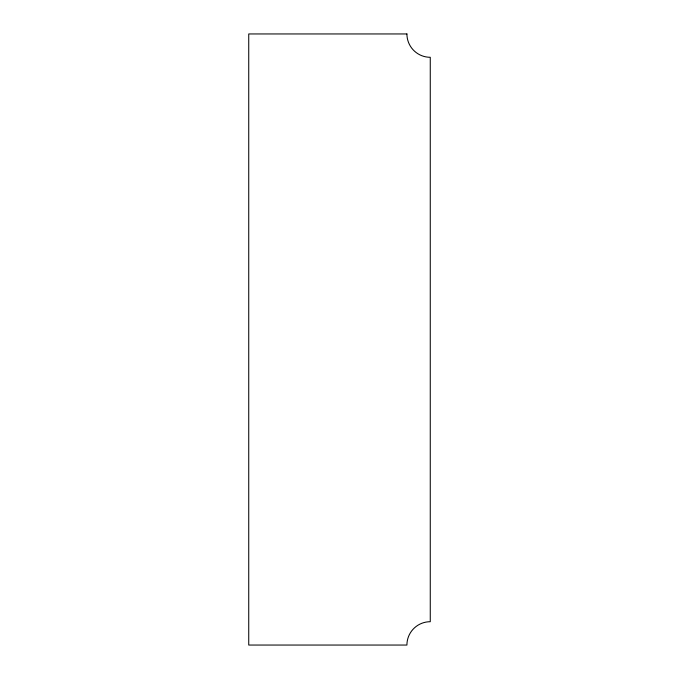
<?xml version="1.0" encoding="UTF-8"?>
<svg xmlns="http://www.w3.org/2000/svg" width="679" height="679" viewBox="0 0 679 679"><rect width="100%" height="100%" fill="white"/><g stroke="black" fill="none" stroke-linecap="round" stroke-linejoin="round"><path stroke-width="1.02" d="M406.916 33.95L248.735 33.95L248.735 645.05L406.916 645.05A23.341 23.341 0 0 1 430.265 621.709L430.265 57.291A23.341 23.341 0 0 1 406.916 33.95"/></g></svg>
